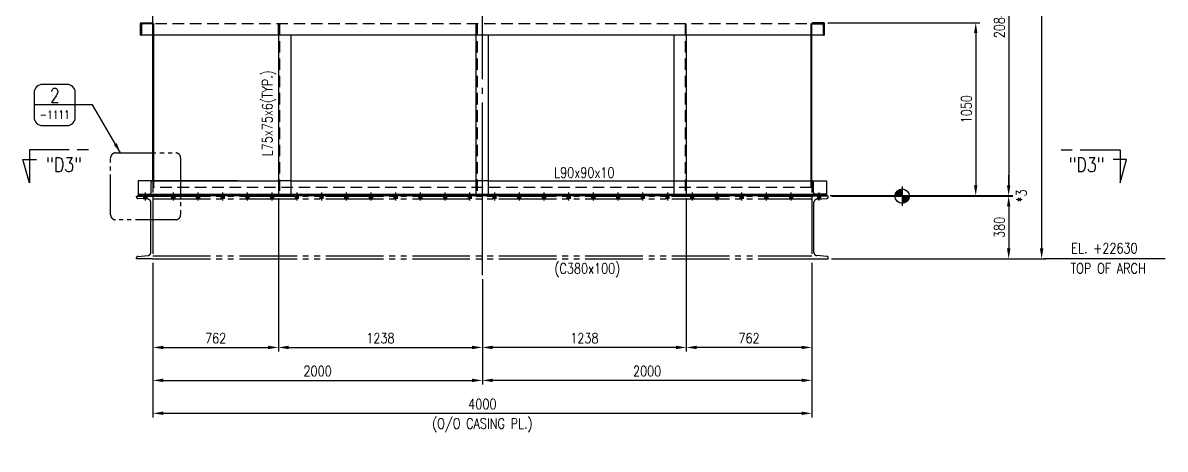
# Model space of a CAD drawing. Header units: millimetres. Extents: x 0 to 134087, y -49114 to 20834.
# Drawn here: x 78237 to 85171, y -41612 to -39022 of the extents above; entities that cross this region are included whole.
import ezdxf
from ezdxf.enums import TextEntityAlignment as Align

# ---------------------------------------------------------------- set-up
doc = ezdxf.new("R2010")
doc.units = ezdxf.units.MM
doc.header["$LTSCALE"] = 35
for name, pattern in [('JNK-CENTER', [34, 30, -1.5, 1, -1.5]), ('JNK-HIDDEN', [3, 2, -1]), ('JNK-PHANTOM', [15, 10, -1, 1, -1, 1, -1]), ('PH2', [15, 10, -1, 1, -1, 1, -1])]:
    doc.linetypes.add(name, pattern=pattern)
for name, color, linetype in [('CEN-R', 1, 'JNK-CENTER'), ('CON-C', 4, 'Continuous'), ('CON-G', 3, 'Continuous'), ('CON-W', 7, 'Continuous'), ('CON-Y', 2, 'Continuous'), ('det', 2, 'PH2'), ('Dim-W', 7, 'Continuous'), ('HID-Y', 2, 'JNK-HIDDEN'), ('PHA-M', 6, 'JNK-PHANTOM'), ('STL-OBJT', 7, 'Continuous'), ('TXTD-Y', 2, 'Continuous'), ('TXTN-G', 3, 'Continuous'), ('TXTT-C', 4, 'Continuous')]:
    doc.layers.add(name, color=color, linetype=linetype)
doc.styles.add('SIMPLEX', font='simplex.shx', dxfattribs={"width": 0.8})
doc.dimstyles.new('DIM25', dxfattribs={"dimscale": 25, "dimtxt": 2.5, "dimasz": 2.5, "dimexe": 1, "dimexo": 1, "dimgap": 1, "dimtad": 1, "dimdec": 1, "dimdsep": 46, "dimtxsty": 'SIMPLEX', "dimcen": 0, "dimclrt": 2, "dimazin": 2, "dimtfac": 1, "dimtdec": 1, "dimtix": 1, "dimtmove": 2, "dimatfit": 0, "dimfxl": 0.18, "dimtolj": 1, "dimtzin": 0, "dimarcsym": 0})

# ---------------------------------------------------------------- blocks, each defined once
blk = doc.blocks.new('*D2831')
at = {"layer": 'DEFPOINTS', "color": 0, "transparency": 16777216}
for p in [(79026, -40455), (83026, -40454.9), (83026, -41394.3)]:
    blk.add_point(p, dxfattribs=at)
at = {"layer": 'Dim-W', "color": 0, "lineweight": -2, "transparency": 16777216}
for p, q in [((79026, -40480), (79026, -41419.3)), ((83026, -40479.9), (83026, -41419.3)), ((79088.5, -41394.3), (82963.5, -41394.3))]:
    blk.add_line(p, q, dxfattribs=at)
at = {"layer": 'Dim-W', "color": 0, "transparency": 16777216}
for points in [[(79088.5, -41383.9), (79088.5, -41404.7), (79026, -41394.3)], [(82963.5, -41383.9), (82963.5, -41404.7), (83026, -41394.3)]]:
    blk.add_solid(points, dxfattribs=at)
at = {"layer": 'Dim-W', "color": 2, "transparency": 16777216, "char_height": 62.5, "attachment_point": 5, "style": 'SIMPLEX'}
for s, insert in [('\\A1;4000', (81026, -41338)), ('\\A1;(O/O CASING PL.)', (81026, -41466.9))]:
    blk.add_mtext(s, dxfattribs=dict(at, insert=insert))
blk = doc.blocks.new('SECMARK2')
at = {"layer": 'TXTT-C'}
blk.add_line((0, 0), (-2.72, 0), dxfattribs=at)
blk.add_lwpolyline([(-4.67, 0), (-14.32, 0), (-14.32, 8.05), (-15.93, 2.38), (-12.63, 2.38)], dxfattribs=at)
at = {"layer": 'TXTT-C', "style": 'SIMPLEX', "width": 1.17}
blk.add_attdef('TAG', text='', height=3.5, dxfattribs=at).set_placement((-7.82, 1.36), align=Align.CENTER)
blk = doc.blocks.new('*D2776')
at = {"layer": 'DEFPOINTS', "color": 0, "transparency": 16777216}
for p in [(79788, -40062.2), (79026, -40455.2), (79788, -40994.3)]:
    blk.add_point(p, dxfattribs=at)
at = {"layer": 'Dim-W', "color": 0, "lineweight": -2, "transparency": 16777216}
for p, q in [((79788, -40087.2), (79788, -41019.3)), ((79026, -40480.2), (79026, -41019.3)), ((79088.5, -40994.3), (79725.5, -40994.3))]:
    blk.add_line(p, q, dxfattribs=at)
at = {"layer": 'Dim-W', "color": 0, "transparency": 16777216}
for points in [[(79088.5, -40983.9), (79088.5, -41004.7), (79026, -40994.3)], [(79725.5, -40983.9), (79725.5, -41004.7), (79788, -40994.3)]]:
    blk.add_solid(points, dxfattribs=at)
at = {"layer": 'Dim-W', "color": 2, "transparency": 16777216, "insert": (79407, -40938), "char_height": 62.5, "attachment_point": 5, "style": 'SIMPLEX'}
blk.add_mtext('\\A1;762', dxfattribs=at)
blk = doc.blocks.new('*D2777')
at = {"layer": 'DEFPOINTS', "color": 0, "transparency": 16777216}
for p in [(79788, -40062.2), (81026, -40555.2), (81026, -40994.3)]:
    blk.add_point(p, dxfattribs=at)
at = {"layer": 'Dim-W', "color": 0, "lineweight": -2, "transparency": 16777216}
for p, q in [((79788, -40087.2), (79788, -41019.3)), ((81026, -40580.2), (81026, -41019.3)), ((79850.5, -40994.3), (80963.5, -40994.3))]:
    blk.add_line(p, q, dxfattribs=at)
at = {"layer": 'Dim-W', "color": 0, "transparency": 16777216}
for points in [[(79850.5, -40983.9), (79850.5, -41004.7), (79788, -40994.3)], [(80963.5, -40983.9), (80963.5, -41004.7), (81026, -40994.3)]]:
    blk.add_solid(points, dxfattribs=at)
at = {"layer": 'Dim-W', "color": 2, "transparency": 16777216, "insert": (80407, -40938), "char_height": 62.5, "attachment_point": 5, "style": 'SIMPLEX'}
blk.add_mtext('\\A1;1238', dxfattribs=at)
blk = doc.blocks.new('*D2778')
at = {"layer": 'DEFPOINTS', "color": 0, "transparency": 16777216}
for p in [(82264, -40062.2), (83026, -40455.2), (82264, -40994.3)]:
    blk.add_point(p, dxfattribs=at)
at = {"layer": 'Dim-W', "color": 0, "lineweight": -2, "transparency": 16777216}
for p, q in [((82264, -40087.2), (82264, -41019.3)), ((83026, -40480.2), (83026, -41019.3)), ((82963.5, -40994.3), (82326.5, -40994.3))]:
    blk.add_line(p, q, dxfattribs=at)
at = {"layer": 'Dim-W', "color": 0, "transparency": 16777216}
for points in [[(82326.5, -40983.9), (82326.5, -41004.7), (82264, -40994.3)], [(82963.5, -40983.9), (82963.5, -41004.7), (83026, -40994.3)]]:
    blk.add_solid(points, dxfattribs=at)
at = {"layer": 'Dim-W', "color": 2, "transparency": 16777216, "insert": (82645, -40938), "char_height": 62.5, "attachment_point": 5, "style": 'SIMPLEX'}
blk.add_mtext('\\A1;762', dxfattribs=at)
blk = doc.blocks.new('*D2779')
at = {"layer": 'DEFPOINTS', "color": 0, "transparency": 16777216}
for p in [(82264, -40062.2), (81026, -40555.2), (81026, -40994.3)]:
    blk.add_point(p, dxfattribs=at)
at = {"layer": 'Dim-W', "color": 0, "lineweight": -2, "transparency": 16777216}
for p, q in [((82264, -40087.2), (82264, -41019.3)), ((81026, -40580.2), (81026, -41019.3)), ((82201.5, -40994.3), (81088.5, -40994.3))]:
    blk.add_line(p, q, dxfattribs=at)
at = {"layer": 'Dim-W', "color": 0, "transparency": 16777216}
for points in [[(81088.5, -40983.9), (81088.5, -41004.7), (81026, -40994.3)], [(82201.5, -40983.9), (82201.5, -41004.7), (82264, -40994.3)]]:
    blk.add_solid(points, dxfattribs=at)
at = {"layer": 'Dim-W', "color": 2, "transparency": 16777216, "insert": (81645, -40938), "char_height": 62.5, "attachment_point": 5, "style": 'SIMPLEX'}
blk.add_mtext('\\A1;1238', dxfattribs=at)
blk = doc.blocks.new('*D2780')
at = {"layer": 'DEFPOINTS', "color": 0, "transparency": 16777216}
for p in [(79026, -40455.2), (81026, -40555.2), (81026, -41194.3)]:
    blk.add_point(p, dxfattribs=at)
at = {"layer": 'Dim-W', "color": 0, "lineweight": -2, "transparency": 16777216}
for p, q in [((79026, -40480.2), (79026, -41219.3)), ((81026, -40580.2), (81026, -41219.3)), ((79088.5, -41194.3), (80963.5, -41194.3))]:
    blk.add_line(p, q, dxfattribs=at)
at = {"layer": 'Dim-W', "color": 0, "transparency": 16777216}
for points in [[(79088.5, -41183.9), (79088.5, -41204.7), (79026, -41194.3)], [(80963.5, -41183.9), (80963.5, -41204.7), (81026, -41194.3)]]:
    blk.add_solid(points, dxfattribs=at)
at = {"layer": 'Dim-W', "color": 2, "transparency": 16777216, "insert": (80026, -41138), "char_height": 62.5, "attachment_point": 5, "style": 'SIMPLEX'}
blk.add_mtext('\\A1;2000', dxfattribs=at)
blk = doc.blocks.new('*D2781')
at = {"layer": 'DEFPOINTS', "color": 0, "transparency": 16777216}
for p in [(83026, -40455.2), (81026, -40555.2), (81026, -41194.3)]:
    blk.add_point(p, dxfattribs=at)
at = {"layer": 'Dim-W', "color": 0, "lineweight": -2, "transparency": 16777216}
for p, q in [((83026, -40480.2), (83026, -41219.3)), ((81026, -40580.2), (81026, -41219.3)), ((82963.5, -41194.3), (81088.5, -41194.3))]:
    blk.add_line(p, q, dxfattribs=at)
at = {"layer": 'Dim-W', "color": 0, "transparency": 16777216}
for points in [[(81088.5, -41183.9), (81088.5, -41204.7), (81026, -41194.3)], [(82963.5, -41183.9), (82963.5, -41204.7), (83026, -41194.3)]]:
    blk.add_solid(points, dxfattribs=at)
at = {"layer": 'Dim-W', "color": 2, "transparency": 16777216, "insert": (82026, -41138), "char_height": 62.5, "attachment_point": 5, "style": 'SIMPLEX'}
blk.add_mtext('\\A1;2000', dxfattribs=at)
blk = doc.blocks.new('det-tag')
at = {"layer": 'CON-Y'}
blk.add_line((5, 0), (-5, 0), dxfattribs=at)
blk.add_lwpolyline([(-3, -5), (3, -5, 0.414214), (5, -3), (5, 3, 0.414214), (3, 5), (-3, 5, 0.414214), (-5, 3), (-5, -3, 0.414214)], format="xyb", close=True, dxfattribs=at)
at = {"layer": 'CON-G', "style": 'SIMPLEX', "width": 0.8}
blk.add_attdef('TAG', text='', height=3.5, dxfattribs=at).set_placement((0.02, 0.58), align=Align.CENTER)
at = {"layer": 'CON-Y', "style": 'SIMPLEX', "width": 0.8}
blk.add_attdef('-8888', text='', height=2, dxfattribs=at).set_placement((0, -3.34), align=Align.CENTER)
blk = doc.blocks.new('*D2790')
at = {"layer": 'DEFPOINTS', "color": 0, "transparency": 16777216}
for p in [(83098.8, -37988.2), (83112.6, -40072.2), (84220.9, -40072.2)]:
    blk.add_point(p, dxfattribs=at)
at = {"layer": 'Dim-W', "color": 0, "lineweight": -2, "transparency": 16777216}
for p, q in [((83123.8, -37988.2), (84245.9, -37988.2)), ((84220.9, -38050.7), (84220.9, -40009.7)), ((83137.6, -40072.2), (84245.9, -40072.2))]:
    blk.add_line(p, q, dxfattribs=at)
at = {"layer": 'Dim-W', "color": 0, "transparency": 16777216}
for points in [[(84210.4, -38050.7), (84231.3, -38050.7), (84220.9, -37988.2)], [(84210.4, -40009.7), (84231.3, -40009.7), (84220.9, -40072.2)]]:
    blk.add_solid(points, dxfattribs=at)
at = {"layer": 'Dim-W', "color": 2, "transparency": 16777216, "insert": (84164.6, -39030.2), "char_height": 62.5, "attachment_point": 5, "rotation": 90, "style": 'SIMPLEX', "bg_fill": 3, "box_fill_scale": 1.1, "bg_fill_color": 256, "bg_fill_true_color": 13158600, "bg_fill_transparency": 0}
blk.add_mtext('\\A1;2084', dxfattribs=at)
blk = doc.blocks.new('*D2791')
at = {"layer": 'DEFPOINTS', "color": 0, "transparency": 16777216}
for p in [(83122.6, -40075.2), (83121.3, -40455.2), (84220.9, -40455.2)]:
    blk.add_point(p, dxfattribs=at)
at = {"layer": 'Dim-W', "color": 0, "lineweight": -2, "transparency": 16777216}
for p, q in [((83147.6, -40075.2), (84245.9, -40075.2)), ((84220.9, -40137.7), (84220.9, -40392.7)), ((83146.3, -40455.2), (84245.9, -40455.2))]:
    blk.add_line(p, q, dxfattribs=at)
at = {"layer": 'Dim-W', "color": 0, "transparency": 16777216}
for points in [[(84210.4, -40137.7), (84231.3, -40137.7), (84220.9, -40075.2)], [(84210.4, -40392.7), (84231.3, -40392.7), (84220.9, -40455.2)]]:
    blk.add_solid(points, dxfattribs=at)
at = {"layer": 'Dim-W', "color": 2, "transparency": 16777216, "insert": (84164.6, -40265.2), "char_height": 62.5, "attachment_point": 5, "rotation": 90, "style": 'SIMPLEX', "bg_fill": 3, "box_fill_scale": 1.1, "bg_fill_color": 256, "bg_fill_true_color": 13158600, "bg_fill_transparency": 0}
blk.add_mtext('\\A1;380', dxfattribs=at)
blk = doc.blocks.new('*D2793')
at = {"layer": 'DEFPOINTS', "color": 0, "transparency": 16777216}
for p in [(81751.3, -36155.2), (83121.3, -40455.2), (84420.9, -40455.2)]:
    blk.add_point(p, dxfattribs=at)
at = {"layer": 'Dim-W', "color": 0, "lineweight": -2, "transparency": 16777216}
for p, q in [((81776.3, -36155.2), (84445.9, -36155.2)), ((84420.9, -36217.7), (84420.9, -40392.7)), ((83146.3, -40455.2), (84445.9, -40455.2))]:
    blk.add_line(p, q, dxfattribs=at)
at = {"layer": 'Dim-W', "color": 0, "transparency": 16777216}
for points in [[(84410.4, -36217.7), (84431.3, -36217.7), (84420.9, -36155.2)], [(84410.4, -40392.7), (84431.3, -40392.7), (84420.9, -40455.2)]]:
    blk.add_solid(points, dxfattribs=at)
at = {"layer": 'Dim-W', "color": 2, "transparency": 16777216, "insert": (84364.6, -38305.2), "char_height": 62.5, "attachment_point": 5, "rotation": 90, "style": 'SIMPLEX', "bg_fill": 3, "box_fill_scale": 1.1, "bg_fill_color": 256, "bg_fill_true_color": 13158600, "bg_fill_transparency": 0}
blk.add_mtext('\\A1;4300', dxfattribs=at)
blk = doc.blocks.new('FS-MARK')
h = blk.add_hatch(color=256)
edge = h.paths.add_edge_path()
edge.add_arc((0, 0), 1.75, 90, 180)
edge.add_line((-1.75, 0), (0, 0))
edge.add_line((0, 0), (0, 1.75))
h = blk.add_hatch(color=256)
edge = h.paths.add_edge_path()
edge.add_line((0, 0), (0, -1.75))
edge.add_arc((0, 0), 1.75, 270, 360)
edge.add_line((1.75, 0), (0, 0))
for p, q in [((2.33, 0), (-2.33, 0)), ((0, 2.33), (0, -2.33))]:
    blk.add_line(p, q)
blk.add_circle((0, 0), 1.75)
at = {"layer": 'CON-Y', "style": 'SIMPLEX', "width": 0.8}
blk.add_attdef('F.S.', (3.19, 1), '', height=2.5, dxfattribs=at)
blk = doc.blocks.new('*D2796')
at = {"layer": 'DEFPOINTS', "color": 0, "transparency": 16777216}
for p in [(84220.9, -40072.2), (84220.9, -40075.2), (84220.9, -40075.2)]:
    blk.add_point(p, dxfattribs=at)
at = {"layer": 'Dim-W', "color": 0, "lineweight": -2, "transparency": 16777216}
for p, q in [((84220.9, -40009.7), (84220.9, -39947.2)), ((84220.9, -40072.2), (84220.9, -40075.2)), ((84220.9, -40137.7), (84220.9, -40200.2))]:
    blk.add_line(p, q, dxfattribs=at)
at = {"layer": 'Dim-W', "color": 2, "transparency": 16777216, "insert": (84298.1, -40073.7), "char_height": 62.5, "attachment_point": 5, "rotation": 90, "style": 'SIMPLEX', "bg_fill": 3, "box_fill_scale": 1.1, "bg_fill_color": 256, "bg_fill_true_color": 13158600, "bg_fill_transparency": 0}
blk.add_mtext('\\A1;*3', dxfattribs=at)
at = {"layer": 'Dim-W', "color": 0, "transparency": 16777216}
for points in [[(84210.4, -40009.7), (84231.3, -40009.7), (84220.9, -40072.2)], [(84210.4, -40137.7), (84231.3, -40137.7), (84220.9, -40075.2)]]:
    blk.add_solid(points, dxfattribs=at)
blk = doc.blocks.new('*D2799')
at = {"layer": 'DEFPOINTS', "color": 0, "transparency": 16777216}
for p in [(83098.3, -39022.2), (83112.6, -40072.2), (84020.9, -40072.2)]:
    blk.add_point(p, dxfattribs=at)
at = {"layer": 'Dim-W', "color": 0, "lineweight": -2, "transparency": 16777216}
for p, q in [((83123.3, -39022.2), (84045.9, -39022.2)), ((84020.9, -39084.7), (84020.9, -40009.7)), ((83137.6, -40072.2), (84045.9, -40072.2))]:
    blk.add_line(p, q, dxfattribs=at)
at = {"layer": 'Dim-W', "color": 0, "transparency": 16777216}
for points in [[(84010.4, -39084.7), (84031.3, -39084.7), (84020.9, -39022.2)], [(84010.4, -40009.7), (84031.3, -40009.7), (84020.9, -40072.2)]]:
    blk.add_solid(points, dxfattribs=at)
at = {"layer": 'Dim-W', "color": 2, "transparency": 16777216, "insert": (83964.6, -39547.2), "char_height": 62.5, "attachment_point": 5, "rotation": 90, "style": 'SIMPLEX', "bg_fill": 3, "box_fill_scale": 1.1, "bg_fill_color": 256, "bg_fill_true_color": 13158600, "bg_fill_transparency": 0}
blk.add_mtext('\\A1;1050', dxfattribs=at)

msp = doc.modelspace()

# ---------------------------------------------------------------- hatches: boundary and pattern name
at = {"layer": 'Dim-W'}
h = msp.add_hatch(color=256, dxfattribs=at)
h.paths.add_polyline_path([(78980.9553, -40062.2481), (78971.4553, -40062.2481), (78971.4553, -40072.2481), (78980.9553, -40072.2481)])
h.paths.add_polyline_path([(78990.4553, -40062.2481), (78980.9553, -40062.2481), (78980.9553, -40072.2481), (78990.4553, -40072.2481)])
h.paths.add_polyline_path([(78980.9553, -40075.2481), (78971.4553, -40075.2481), (78971.4553, -40091.9231), (78980.9553, -40092.7542)])
h.paths.add_polyline_path([(78990.4553, -40075.2481), (78980.9553, -40075.2481), (78980.9553, -40092.7542), (78990.4553, -40093.5854)])
h = msp.add_hatch(color=256, dxfattribs=at)
h.paths.add_polyline_path([(79150.9553, -40062.2481), (79141.4553, -40062.2481), (79141.4553, -40072.2481), (79150.9553, -40072.2481)])
h.paths.add_polyline_path([(79160.4553, -40062.2481), (79150.9553, -40062.2481), (79150.9553, -40072.2481), (79160.4553, -40072.2481)])
h.paths.add_polyline_path([(79150.9553, -40075.2481), (79141.4553, -40075.2481), (79141.4553, -40091.7481), (79150.9553, -40091.7481)])
h.paths.add_polyline_path([(79160.4553, -40075.2481), (79150.9553, -40075.2481), (79150.9553, -40091.7481), (79160.4553, -40091.7481)])
h = msp.add_hatch(color=256, dxfattribs=at)
h.paths.add_polyline_path([(79300.9553, -40062.2481), (79291.4553, -40062.2481), (79291.4553, -40072.2481), (79300.9553, -40072.2481)])
h.paths.add_polyline_path([(79310.4553, -40062.2481), (79300.9553, -40062.2481), (79300.9553, -40072.2481), (79310.4553, -40072.2481)])
h.paths.add_polyline_path([(79300.9553, -40075.2481), (79291.4553, -40075.2481), (79291.4553, -40091.7481), (79300.9553, -40091.7481)])
h.paths.add_polyline_path([(79310.4553, -40075.2481), (79300.9553, -40075.2481), (79300.9553, -40091.7481), (79310.4553, -40091.7481)])
h = msp.add_hatch(color=256, dxfattribs=at)
h.paths.add_polyline_path([(79450.9553, -40062.2481), (79441.4553, -40062.2481), (79441.4553, -40072.2481), (79450.9553, -40072.2481)])
h.paths.add_polyline_path([(79460.4553, -40062.2481), (79450.9553, -40062.2481), (79450.9553, -40072.2481), (79460.4553, -40072.2481)])
h.paths.add_polyline_path([(79450.9553, -40075.2481), (79441.4553, -40075.2481), (79441.4553, -40091.7481), (79450.9553, -40091.7481)])
h.paths.add_polyline_path([(79460.4553, -40075.2481), (79450.9553, -40075.2481), (79450.9553, -40091.7481), (79460.4553, -40091.7481)])
h = msp.add_hatch(color=256, dxfattribs=at)
h.paths.add_polyline_path([(79600.9553, -40062.2481), (79591.4553, -40062.2481), (79591.4553, -40072.2481), (79600.9553, -40072.2481)])
h.paths.add_polyline_path([(79610.4553, -40062.2481), (79600.9553, -40062.2481), (79600.9553, -40072.2481), (79610.4553, -40072.2481)])
h.paths.add_polyline_path([(79600.9553, -40075.2481), (79591.4553, -40075.2481), (79591.4553, -40091.7481), (79600.9553, -40091.7481)])
h.paths.add_polyline_path([(79610.4553, -40075.2481), (79600.9553, -40075.2481), (79600.9553, -40091.7481), (79610.4553, -40091.7481)])
h = msp.add_hatch(color=256, dxfattribs=at)
h.paths.add_polyline_path([(79750.9553, -40062.2481), (79741.4553, -40062.2481), (79741.4553, -40072.2481), (79750.9553, -40072.2481)])
h.paths.add_polyline_path([(79760.4553, -40062.2481), (79750.9553, -40062.2481), (79750.9553, -40072.2481), (79760.4553, -40072.2481)])
h.paths.add_polyline_path([(79750.9553, -40075.2481), (79741.4553, -40075.2481), (79741.4553, -40091.7481), (79750.9553, -40091.7481)])
h.paths.add_polyline_path([(79760.4553, -40075.2481), (79750.9553, -40075.2481), (79750.9553, -40091.7481), (79760.4553, -40091.7481)])
h = msp.add_hatch(color=256, dxfattribs=at)
h.paths.add_polyline_path([(79900.9553, -40062.2481), (79891.4553, -40062.2481), (79891.4553, -40072.2481), (79900.9553, -40072.2481)])
h.paths.add_polyline_path([(79910.4553, -40062.2481), (79900.9553, -40062.2481), (79900.9553, -40072.2481), (79910.4553, -40072.2481)])
h.paths.add_polyline_path([(79900.9553, -40075.2481), (79891.4553, -40075.2481), (79891.4553, -40091.7481), (79900.9553, -40091.7481)])
h.paths.add_polyline_path([(79910.4553, -40075.2481), (79900.9553, -40075.2481), (79900.9553, -40091.7481), (79910.4553, -40091.7481)])
h = msp.add_hatch(color=256, dxfattribs=at)
h.paths.add_polyline_path([(80050.9553, -40062.2481), (80041.4553, -40062.2481), (80041.4553, -40072.2481), (80050.9553, -40072.2481)])
h.paths.add_polyline_path([(80060.4553, -40062.2481), (80050.9553, -40062.2481), (80050.9553, -40072.2481), (80060.4553, -40072.2481)])
h.paths.add_polyline_path([(80050.9553, -40075.2481), (80041.4553, -40075.2481), (80041.4553, -40091.7481), (80050.9553, -40091.7481)])
h.paths.add_polyline_path([(80060.4553, -40075.2481), (80050.9553, -40075.2481), (80050.9553, -40091.7481), (80060.4553, -40091.7481)])
h = msp.add_hatch(color=256, dxfattribs=at)
h.paths.add_polyline_path([(80200.9553, -40062.2481), (80191.4553, -40062.2481), (80191.4553, -40072.2481), (80200.9553, -40072.2481)])
h.paths.add_polyline_path([(80210.4553, -40062.2481), (80200.9553, -40062.2481), (80200.9553, -40072.2481), (80210.4553, -40072.2481)])
h.paths.add_polyline_path([(80200.9553, -40075.2481), (80191.4553, -40075.2481), (80191.4553, -40091.7481), (80200.9553, -40091.7481)])
h.paths.add_polyline_path([(80210.4553, -40075.2481), (80200.9553, -40075.2481), (80200.9553, -40091.7481), (80210.4553, -40091.7481)])
h = msp.add_hatch(color=256, dxfattribs=at)
h.paths.add_polyline_path([(80350.9553, -40062.2481), (80341.4553, -40062.2481), (80341.4553, -40072.2481), (80350.9553, -40072.2481)])
h.paths.add_polyline_path([(80360.4553, -40062.2481), (80350.9553, -40062.2481), (80350.9553, -40072.2481), (80360.4553, -40072.2481)])
h.paths.add_polyline_path([(80350.9553, -40075.2481), (80341.4553, -40075.2481), (80341.4553, -40091.7481), (80350.9553, -40091.7481)])
h.paths.add_polyline_path([(80360.4553, -40075.2481), (80350.9553, -40075.2481), (80350.9553, -40091.7481), (80360.4553, -40091.7481)])
h = msp.add_hatch(color=256, dxfattribs=at)
h.paths.add_polyline_path([(80500.9553, -40062.2481), (80491.4553, -40062.2481), (80491.4553, -40072.2481), (80500.9553, -40072.2481)])
h.paths.add_polyline_path([(80510.4553, -40062.2481), (80500.9553, -40062.2481), (80500.9553, -40072.2481), (80510.4553, -40072.2481)])
h.paths.add_polyline_path([(80500.9553, -40075.2481), (80491.4553, -40075.2481), (80491.4553, -40091.7481), (80500.9553, -40091.7481)])
h.paths.add_polyline_path([(80510.4553, -40075.2481), (80500.9553, -40075.2481), (80500.9553, -40091.7481), (80510.4553, -40091.7481)])
h = msp.add_hatch(color=256, dxfattribs=at)
h.paths.add_polyline_path([(80650.9553, -40062.2481), (80641.4553, -40062.2481), (80641.4553, -40072.2481), (80650.9553, -40072.2481)])
h.paths.add_polyline_path([(80660.4553, -40062.2481), (80650.9553, -40062.2481), (80650.9553, -40072.2481), (80660.4553, -40072.2481)])
h.paths.add_polyline_path([(80650.9553, -40075.2481), (80641.4553, -40075.2481), (80641.4553, -40091.7481), (80650.9553, -40091.7481)])
h.paths.add_polyline_path([(80660.4553, -40075.2481), (80650.9553, -40075.2481), (80650.9553, -40091.7481), (80660.4553, -40091.7481)])
h = msp.add_hatch(color=256, dxfattribs=at)
h.paths.add_polyline_path([(80800.9553, -40062.2481), (80791.4553, -40062.2481), (80791.4553, -40072.2481), (80800.9553, -40072.2481)])
h.paths.add_polyline_path([(80810.4553, -40062.2481), (80800.9553, -40062.2481), (80800.9553, -40072.2481), (80810.4553, -40072.2481)])
h.paths.add_polyline_path([(80800.9553, -40075.2481), (80791.4553, -40075.2481), (80791.4553, -40091.7481), (80800.9553, -40091.7481)])
h.paths.add_polyline_path([(80810.4553, -40075.2481), (80800.9553, -40075.2481), (80800.9553, -40091.7481), (80810.4553, -40091.7481)])
h = msp.add_hatch(color=256, dxfattribs=at)
h.paths.add_polyline_path([(80950.9553, -40062.2481), (80941.4553, -40062.2481), (80941.4553, -40072.2481), (80950.9553, -40072.2481)])
h.paths.add_polyline_path([(80960.4553, -40062.2481), (80950.9553, -40062.2481), (80950.9553, -40072.2481), (80960.4553, -40072.2481)])
h.paths.add_polyline_path([(80950.9553, -40075.2481), (80941.4553, -40075.2481), (80941.4553, -40091.7481), (80950.9553, -40091.7481)])
h.paths.add_polyline_path([(80960.4553, -40075.2481), (80950.9553, -40075.2481), (80950.9553, -40091.7481), (80960.4553, -40091.7481)])
h = msp.add_hatch(color=256, dxfattribs=at)
h.paths.add_polyline_path([(81100.9553, -40062.2481), (81110.4553, -40062.2481), (81110.4553, -40072.2481), (81100.9553, -40072.2481)])
h.paths.add_polyline_path([(81091.4553, -40062.2481), (81100.9553, -40062.2481), (81100.9553, -40072.2481), (81091.4553, -40072.2481)])
h.paths.add_polyline_path([(81100.9553, -40075.2481), (81110.4553, -40075.2481), (81110.4553, -40091.7481), (81100.9553, -40091.7481)])
h.paths.add_polyline_path([(81091.4553, -40075.2481), (81100.9553, -40075.2481), (81100.9553, -40091.7481), (81091.4553, -40091.7481)])
h = msp.add_hatch(color=256, dxfattribs=at)
h.paths.add_polyline_path([(81250.9553, -40062.2481), (81260.4553, -40062.2481), (81260.4553, -40072.2481), (81250.9553, -40072.2481)])
h.paths.add_polyline_path([(81241.4553, -40062.2481), (81250.9553, -40062.2481), (81250.9553, -40072.2481), (81241.4553, -40072.2481)])
h.paths.add_polyline_path([(81250.9553, -40075.2481), (81260.4553, -40075.2481), (81260.4553, -40091.7481), (81250.9553, -40091.7481)])
h.paths.add_polyline_path([(81241.4553, -40075.2481), (81250.9553, -40075.2481), (81250.9553, -40091.7481), (81241.4553, -40091.7481)])
h = msp.add_hatch(color=256, dxfattribs=at)
h.paths.add_polyline_path([(81400.9553, -40062.2481), (81410.4553, -40062.2481), (81410.4553, -40072.2481), (81400.9553, -40072.2481)])
h.paths.add_polyline_path([(81391.4553, -40062.2481), (81400.9553, -40062.2481), (81400.9553, -40072.2481), (81391.4553, -40072.2481)])
h.paths.add_polyline_path([(81400.9553, -40075.2481), (81410.4553, -40075.2481), (81410.4553, -40091.7481), (81400.9553, -40091.7481)])
h.paths.add_polyline_path([(81391.4553, -40075.2481), (81400.9553, -40075.2481), (81400.9553, -40091.7481), (81391.4553, -40091.7481)])
h = msp.add_hatch(color=256, dxfattribs=at)
h.paths.add_polyline_path([(81550.9553, -40062.2481), (81560.4553, -40062.2481), (81560.4553, -40072.2481), (81550.9553, -40072.2481)])
h.paths.add_polyline_path([(81541.4553, -40062.2481), (81550.9553, -40062.2481), (81550.9553, -40072.2481), (81541.4553, -40072.2481)])
h.paths.add_polyline_path([(81550.9553, -40075.2481), (81560.4553, -40075.2481), (81560.4553, -40091.7481), (81550.9553, -40091.7481)])
h.paths.add_polyline_path([(81541.4553, -40075.2481), (81550.9553, -40075.2481), (81550.9553, -40091.7481), (81541.4553, -40091.7481)])
h = msp.add_hatch(color=256, dxfattribs=at)
h.paths.add_polyline_path([(81700.9553, -40062.2481), (81710.4553, -40062.2481), (81710.4553, -40072.2481), (81700.9553, -40072.2481)])
h.paths.add_polyline_path([(81691.4553, -40062.2481), (81700.9553, -40062.2481), (81700.9553, -40072.2481), (81691.4553, -40072.2481)])
h.paths.add_polyline_path([(81700.9553, -40075.2481), (81710.4553, -40075.2481), (81710.4553, -40091.7481), (81700.9553, -40091.7481)])
h.paths.add_polyline_path([(81691.4553, -40075.2481), (81700.9553, -40075.2481), (81700.9553, -40091.7481), (81691.4553, -40091.7481)])
h = msp.add_hatch(color=256, dxfattribs=at)
h.paths.add_polyline_path([(81850.9553, -40062.2481), (81860.4553, -40062.2481), (81860.4553, -40072.2481), (81850.9553, -40072.2481)])
h.paths.add_polyline_path([(81841.4553, -40062.2481), (81850.9553, -40062.2481), (81850.9553, -40072.2481), (81841.4553, -40072.2481)])
h.paths.add_polyline_path([(81850.9553, -40075.2481), (81860.4553, -40075.2481), (81860.4553, -40091.7481), (81850.9553, -40091.7481)])
h.paths.add_polyline_path([(81841.4553, -40075.2481), (81850.9553, -40075.2481), (81850.9553, -40091.7481), (81841.4553, -40091.7481)])
h = msp.add_hatch(color=256, dxfattribs=at)
h.paths.add_polyline_path([(82000.9553, -40062.2481), (82010.4553, -40062.2481), (82010.4553, -40072.2481), (82000.9553, -40072.2481)])
h.paths.add_polyline_path([(81991.4553, -40062.2481), (82000.9553, -40062.2481), (82000.9553, -40072.2481), (81991.4553, -40072.2481)])
h.paths.add_polyline_path([(82000.9553, -40075.2481), (82010.4553, -40075.2481), (82010.4553, -40091.7481), (82000.9553, -40091.7481)])
h.paths.add_polyline_path([(81991.4553, -40075.2481), (82000.9553, -40075.2481), (82000.9553, -40091.7481), (81991.4553, -40091.7481)])
h = msp.add_hatch(color=256, dxfattribs=at)
h.paths.add_polyline_path([(82150.9553, -40062.2481), (82160.4553, -40062.2481), (82160.4553, -40072.2481), (82150.9553, -40072.2481)])
h.paths.add_polyline_path([(82141.4553, -40062.2481), (82150.9553, -40062.2481), (82150.9553, -40072.2481), (82141.4553, -40072.2481)])
h.paths.add_polyline_path([(82150.9553, -40075.2481), (82160.4553, -40075.2481), (82160.4553, -40091.7481), (82150.9553, -40091.7481)])
h.paths.add_polyline_path([(82141.4553, -40075.2481), (82150.9553, -40075.2481), (82150.9553, -40091.7481), (82141.4553, -40091.7481)])
h = msp.add_hatch(color=256, dxfattribs=at)
h.paths.add_polyline_path([(82300.9553, -40062.2481), (82310.4553, -40062.2481), (82310.4553, -40072.2481), (82300.9553, -40072.2481)])
h.paths.add_polyline_path([(82291.4553, -40062.2481), (82300.9553, -40062.2481), (82300.9553, -40072.2481), (82291.4553, -40072.2481)])
h.paths.add_polyline_path([(82300.9553, -40075.2481), (82310.4553, -40075.2481), (82310.4553, -40091.7481), (82300.9553, -40091.7481)])
h.paths.add_polyline_path([(82291.4553, -40075.2481), (82300.9553, -40075.2481), (82300.9553, -40091.7481), (82291.4553, -40091.7481)])
h = msp.add_hatch(color=256, dxfattribs=at)
h.paths.add_polyline_path([(82450.9553, -40062.2481), (82460.4553, -40062.2481), (82460.4553, -40072.2481), (82450.9553, -40072.2481)])
h.paths.add_polyline_path([(82441.4553, -40062.2481), (82450.9553, -40062.2481), (82450.9553, -40072.2481), (82441.4553, -40072.2481)])
h.paths.add_polyline_path([(82450.9553, -40075.2481), (82460.4553, -40075.2481), (82460.4553, -40091.7481), (82450.9553, -40091.7481)])
h.paths.add_polyline_path([(82441.4553, -40075.2481), (82450.9553, -40075.2481), (82450.9553, -40091.7481), (82441.4553, -40091.7481)])
h = msp.add_hatch(color=256, dxfattribs=at)
h.paths.add_polyline_path([(82600.9553, -40062.2481), (82610.4553, -40062.2481), (82610.4553, -40072.2481), (82600.9553, -40072.2481)])
h.paths.add_polyline_path([(82591.4553, -40062.2481), (82600.9553, -40062.2481), (82600.9553, -40072.2481), (82591.4553, -40072.2481)])
h.paths.add_polyline_path([(82600.9553, -40075.2481), (82610.4553, -40075.2481), (82610.4553, -40091.7481), (82600.9553, -40091.7481)])
h.paths.add_polyline_path([(82591.4553, -40075.2481), (82600.9553, -40075.2481), (82600.9553, -40091.7481), (82591.4553, -40091.7481)])
h = msp.add_hatch(color=256, dxfattribs=at)
h.paths.add_polyline_path([(82750.9553, -40062.2481), (82760.4553, -40062.2481), (82760.4553, -40072.2481), (82750.9553, -40072.2481)])
h.paths.add_polyline_path([(82741.4553, -40062.2481), (82750.9553, -40062.2481), (82750.9553, -40072.2481), (82741.4553, -40072.2481)])
h.paths.add_polyline_path([(82750.9553, -40075.2481), (82760.4553, -40075.2481), (82760.4553, -40091.7481), (82750.9553, -40091.7481)])
h.paths.add_polyline_path([(82741.4553, -40075.2481), (82750.9553, -40075.2481), (82750.9553, -40091.7481), (82741.4553, -40091.7481)])
h = msp.add_hatch(color=256, dxfattribs=at)
h.paths.add_polyline_path([(82900.9553, -40062.2481), (82910.4553, -40062.2481), (82910.4553, -40072.2481), (82900.9553, -40072.2481)])
h.paths.add_polyline_path([(82891.4553, -40062.2481), (82900.9553, -40062.2481), (82900.9553, -40072.2481), (82891.4553, -40072.2481)])
h.paths.add_polyline_path([(82900.9553, -40075.2481), (82910.4553, -40075.2481), (82910.4553, -40091.7481), (82900.9553, -40091.7481)])
h.paths.add_polyline_path([(82891.4553, -40075.2481), (82900.9553, -40075.2481), (82900.9553, -40091.7481), (82891.4553, -40091.7481)])
h = msp.add_hatch(color=256, dxfattribs=at)
h.paths.add_polyline_path([(83070.9553, -40062.2481), (83080.4553, -40062.2481), (83080.4553, -40072.2481), (83070.9553, -40072.2481)])
h.paths.add_polyline_path([(83061.4553, -40062.2481), (83070.9553, -40062.2481), (83070.9553, -40072.2481), (83061.4553, -40072.2481)])
h.paths.add_polyline_path([(83070.9553, -40075.2481), (83080.4553, -40075.2481), (83080.4553, -40091.9231), (83070.9553, -40092.7542)])
h.paths.add_polyline_path([(83061.4553, -40075.2481), (83070.9553, -40075.2481), (83070.9553, -40092.7542), (83061.4553, -40093.5854)])

# ---------------------------------------------------------------- linework, layer by layer
at = {"layer": 'CEN-R'}
for p, q in [((81025.9553, -40555.2481), (81025.9553, -35676.2174)), ((78980.9553, -40101.2481), (78980.9553, -40053.2481)), ((79150.9553, -40101.7481), (79150.9553, -40053.2481)), ((79300.9553, -40101.7481), (79300.9553, -40053.2481)), ((79450.9553, -40101.7481), (79450.9553, -40053.2481)), ((79600.9553, -40101.7481), (79600.9553, -40053.2481)), ((79750.9553, -40101.7481), (79750.9553, -40053.2481)), ((79900.9553, -40101.7481), (79900.9553, -40053.2481)), ((80050.9553, -40101.7481), (80050.9553, -40053.2481)), ((80200.9553, -40101.7481), (80200.9553, -40053.2481)), ((80350.9553, -40101.7481), (80350.9553, -40053.2481)), ((80500.9553, -40101.7481), (80500.9553, -40053.2481)), ((80650.9553, -40101.7481), (80650.9553, -40053.2481)), ((80800.9553, -40101.7481), (80800.9553, -40053.2481)), ((80950.9553, -40101.7481), (80950.9553, -40053.2481)), ((81100.9553, -40101.7481), (81100.9553, -40053.2481)), ((81250.9553, -40101.7481), (81250.9553, -40053.2481)), ((81400.9553, -40101.7481), (81400.9553, -40053.2481)), ((81550.9553, -40101.7481), (81550.9553, -40053.2481)), ((81700.9553, -40101.7481), (81700.9553, -40053.2481)), ((81850.9553, -40101.7481), (81850.9553, -40053.2481)), ((82000.9553, -40101.7481), (82000.9553, -40053.2481)), ((82150.9553, -40101.7481), (82150.9553, -40053.2481)), ((82300.9553, -40101.7481), (82300.9553, -40053.2481)), ((82450.9553, -40101.7481), (82450.9553, -40053.2481)), ((82600.9553, -40101.7481), (82600.9553, -40053.2481)), ((82750.9553, -40101.7481), (82750.9553, -40053.2481)), ((82900.9553, -40101.7481), (82900.9553, -40053.2481)), ((83070.9553, -40101.2481), (83070.9553, -40053.2481))]:
    msp.add_line(p, q, dxfattribs=at)
at = {"layer": 'CON-G'}
for p, q in [((79025.9553, -39022.2481), (79025.9553, -38023.2481)), ((78950.9553, -39022.2481), (78950.9553, -39097.2481)), ((79025.9553, -39982.2481), (79025.9553, -39097.2481)), ((79030.9553, -39982.2481), (79030.9553, -39097.2481)), ((79787.9553, -39097.2481), (79787.9553, -40062.2481)), ((79862.9553, -39097.2481), (79862.9553, -40062.2481)), ((80987.9553, -40062.2481), (80987.9553, -39097.2481)), ((81062.9553, -40062.2481), (81062.9553, -39097.2481)), ((82188.9553, -39097.2481), (82188.9553, -40062.2481)), ((82263.9553, -39097.2481), (82263.9553, -40062.2481)), ((83020.9553, -39982.2481), (83020.9553, -39097.2481)), ((83025.9553, -39982.2481), (83025.9553, -39097.2481)), ((79537.9553, -39982.2481), (78935.9553, -39982.2481)), ((78935.9553, -39982.2481), (78935.9553, -40072.2481)), ((79025.9553, -39982.2481), (79787.9553, -39982.2481)), ((79862.9553, -39982.2481), (80987.9553, -39982.2481)), ((81062.9553, -39982.2481), (82188.9553, -39982.2481)), ((82263.9553, -39982.2481), (83115.9553, -39982.2481)), ((83115.9553, -39982.2481), (83115.9553, -40072.2481)), ((78935.9553, -40062.2481), (83115.9553, -40062.2481)), ((78935.9553, -40072.2481), (83115.9553, -40072.2481))]:
    msp.add_line(p, q, dxfattribs=at)
at = {"layer": 'det', "ltscale": 0.7}
msp.add_lwpolyline([(78799.5823, -39812.6653), (79164.497, -39812.6653, -0.414213562), (79194.497, -39842.6653), (79194.497, -40188.5995, -0.414213562), (79164.497, -40218.5995), (78799.5823, -40218.5995, -0.414213562), (78769.5823, -40188.5995), (78769.5823, -39842.6653, -0.414213562)], format="xyb", close=True, dxfattribs=at)
at = {"layer": 'HID-Y'}
for p, q in [((79025.9553, -39097.2481), (79025.9553, -39022.2481)), ((79030.9553, -39097.2481), (79030.9553, -39022.2481)), ((79787.9553, -39097.2481), (79787.9553, -39028.2481)), ((79793.9553, -39028.2481), (79793.9553, -40062.2481)), ((80987.9553, -39097.2481), (80987.9553, -39028.2481)), ((80993.9553, -39028.2481), (80993.9553, -40062.2481)), ((82257.9553, -39028.2481), (82257.9553, -40062.2481)), ((79030.9553, -40022.2481), (79030.9553, -39982.2481)), ((79862.9553, -39982.2481), (79787.9553, -39982.2481)), ((81062.9553, -39982.2481), (80987.9553, -39982.2481)), ((82188.9553, -39982.2481), (82263.9553, -39982.2481)), ((83020.9553, -40022.2481), (83020.9553, -39982.2481)), ((78971.4553, -40072.2481), (78971.4553, -40062.2481)), ((78971.4553, -40091.9231), (78971.4553, -40075.2481)), ((78990.4553, -40072.2481), (78990.4553, -40062.2481)), ((78990.4553, -40093.5854), (78990.4553, -40075.2481)), ((83025.9553, -40022.2481), (79025.9553, -40022.2481)), ((79141.4553, -40072.2481), (79141.4553, -40062.2481)), ((79141.4553, -40091.7481), (79141.4553, -40075.2481)), ((79160.4553, -40072.2481), (79160.4553, -40062.2481)), ((79160.4553, -40091.7481), (79160.4553, -40075.2481)), ((79291.4553, -40072.2481), (79291.4553, -40062.2481)), ((79291.4553, -40091.7481), (79291.4553, -40075.2481)), ((79310.4553, -40072.2481), (79310.4553, -40062.2481)), ((79310.4553, -40091.7481), (79310.4553, -40075.2481)), ((79441.4553, -40072.2481), (79441.4553, -40062.2481)), ((79441.4553, -40091.7481), (79441.4553, -40075.2481)), ((79460.4553, -40072.2481), (79460.4553, -40062.2481)), ((79460.4553, -40091.7481), (79460.4553, -40075.2481)), ((79591.4553, -40072.2481), (79591.4553, -40062.2481)), ((79591.4553, -40091.7481), (79591.4553, -40075.2481)), ((79610.4553, -40072.2481), (79610.4553, -40062.2481)), ((79610.4553, -40091.7481), (79610.4553, -40075.2481)), ((79741.4553, -40072.2481), (79741.4553, -40062.2481)), ((79741.4553, -40091.7481), (79741.4553, -40075.2481)), ((79760.4553, -40072.2481), (79760.4553, -40062.2481)), ((79760.4553, -40091.7481), (79760.4553, -40075.2481)), ((79891.4553, -40072.2481), (79891.4553, -40062.2481)), ((79891.4553, -40091.7481), (79891.4553, -40075.2481)), ((79910.4553, -40072.2481), (79910.4553, -40062.2481)), ((79910.4553, -40091.7481), (79910.4553, -40075.2481)), ((80041.4553, -40072.2481), (80041.4553, -40062.2481)), ((80041.4553, -40091.7481), (80041.4553, -40075.2481)), ((80060.4553, -40072.2481), (80060.4553, -40062.2481)), ((80060.4553, -40091.7481), (80060.4553, -40075.2481)), ((80191.4553, -40072.2481), (80191.4553, -40062.2481)), ((80191.4553, -40091.7481), (80191.4553, -40075.2481)), ((80210.4553, -40072.2481), (80210.4553, -40062.2481)), ((80210.4553, -40091.7481), (80210.4553, -40075.2481)), ((80341.4553, -40072.2481), (80341.4553, -40062.2481)), ((80341.4553, -40091.7481), (80341.4553, -40075.2481)), ((80360.4553, -40072.2481), (80360.4553, -40062.2481)), ((80360.4553, -40091.7481), (80360.4553, -40075.2481)), ((80491.4553, -40072.2481), (80491.4553, -40062.2481)), ((80491.4553, -40091.7481), (80491.4553, -40075.2481)), ((80510.4553, -40072.2481), (80510.4553, -40062.2481)), ((80510.4553, -40091.7481), (80510.4553, -40075.2481)), ((80641.4553, -40072.2481), (80641.4553, -40062.2481)), ((80641.4553, -40091.7481), (80641.4553, -40075.2481)), ((80660.4553, -40072.2481), (80660.4553, -40062.2481)), ((80660.4553, -40091.7481), (80660.4553, -40075.2481)), ((80791.4553, -40072.2481), (80791.4553, -40062.2481)), ((80791.4553, -40091.7481), (80791.4553, -40075.2481)), ((80810.4553, -40072.2481), (80810.4553, -40062.2481)), ((80810.4553, -40091.7481), (80810.4553, -40075.2481)), ((80941.4553, -40072.2481), (80941.4553, -40062.2481)), ((80941.4553, -40091.7481), (80941.4553, -40075.2481)), ((80960.4553, -40072.2481), (80960.4553, -40062.2481)), ((80960.4553, -40091.7481), (80960.4553, -40075.2481)), ((81091.4553, -40072.2481), (81091.4553, -40062.2481)), ((81091.4553, -40091.7481), (81091.4553, -40075.2481)), ((81110.4553, -40072.2481), (81110.4553, -40062.2481)), ((81110.4553, -40091.7481), (81110.4553, -40075.2481)), ((81241.4553, -40072.2481), (81241.4553, -40062.2481)), ((81241.4553, -40091.7481), (81241.4553, -40075.2481)), ((81260.4553, -40072.2481), (81260.4553, -40062.2481)), ((81260.4553, -40091.7481), (81260.4553, -40075.2481)), ((81391.4553, -40072.2481), (81391.4553, -40062.2481)), ((81391.4553, -40091.7481), (81391.4553, -40075.2481)), ((81410.4553, -40072.2481), (81410.4553, -40062.2481)), ((81410.4553, -40091.7481), (81410.4553, -40075.2481)), ((81541.4553, -40072.2481), (81541.4553, -40062.2481)), ((81541.4553, -40091.7481), (81541.4553, -40075.2481)), ((81560.4553, -40072.2481), (81560.4553, -40062.2481)), ((81560.4553, -40091.7481), (81560.4553, -40075.2481)), ((81691.4553, -40072.2481), (81691.4553, -40062.2481)), ((81691.4553, -40091.7481), (81691.4553, -40075.2481)), ((81710.4553, -40072.2481), (81710.4553, -40062.2481)), ((81710.4553, -40091.7481), (81710.4553, -40075.2481)), ((81841.4553, -40072.2481), (81841.4553, -40062.2481)), ((81841.4553, -40091.7481), (81841.4553, -40075.2481)), ((81860.4553, -40072.2481), (81860.4553, -40062.2481)), ((81860.4553, -40091.7481), (81860.4553, -40075.2481)), ((81991.4553, -40072.2481), (81991.4553, -40062.2481)), ((81991.4553, -40091.7481), (81991.4553, -40075.2481)), ((82010.4553, -40072.2481), (82010.4553, -40062.2481)), ((82010.4553, -40091.7481), (82010.4553, -40075.2481)), ((82141.4553, -40072.2481), (82141.4553, -40062.2481)), ((82141.4553, -40091.7481), (82141.4553, -40075.2481)), ((82160.4553, -40072.2481), (82160.4553, -40062.2481)), ((82160.4553, -40091.7481), (82160.4553, -40075.2481)), ((82291.4553, -40072.2481), (82291.4553, -40062.2481)), ((82291.4553, -40091.7481), (82291.4553, -40075.2481)), ((82310.4553, -40072.2481), (82310.4553, -40062.2481)), ((82310.4553, -40091.7481), (82310.4553, -40075.2481)), ((82441.4553, -40072.2481), (82441.4553, -40062.2481)), ((82441.4553, -40091.7481), (82441.4553, -40075.2481)), ((82460.4553, -40072.2481), (82460.4553, -40062.2481)), ((82460.4553, -40091.7481), (82460.4553, -40075.2481)), ((82591.4553, -40072.2481), (82591.4553, -40062.2481)), ((82591.4553, -40091.7481), (82591.4553, -40075.2481)), ((82610.4553, -40072.2481), (82610.4553, -40062.2481)), ((82610.4553, -40091.7481), (82610.4553, -40075.2481)), ((82741.4553, -40072.2481), (82741.4553, -40062.2481)), ((82741.4553, -40091.7481), (82741.4553, -40075.2481)), ((82760.4553, -40072.2481), (82760.4553, -40062.2481)), ((82760.4553, -40091.7481), (82760.4553, -40075.2481)), ((82891.4553, -40072.2481), (82891.4553, -40062.2481)), ((82891.4553, -40091.7481), (82891.4553, -40075.2481)), ((82910.4553, -40072.2481), (82910.4553, -40062.2481)), ((82910.4553, -40091.7481), (82910.4553, -40075.2481)), ((83061.4553, -40072.2481), (83061.4553, -40062.2481)), ((83061.4553, -40093.5854), (83061.4553, -40075.2481)), ((83080.4553, -40072.2481), (83080.4553, -40062.2481)), ((83080.4553, -40091.9231), (83080.4553, -40075.2481))]:
    msp.add_line(p, q, dxfattribs=at)
for points in [[(78950.9553, -39022.2481), (79025.9553, -39022.2481), (79025.9553, -39024.2481, -0.414213562), (79021.9553, -39028.2481), (78965.4553, -39028.2481, 0.414213562), (78956.9553, -39036.7481), (78956.9553, -39093.2481, -0.414213562), (78952.9553, -39097.2481), (78950.9553, -39097.2481)], [(79025.9553, -40072.2481), (78935.9553, -40072.2481), (78935.9553, -40069.2481, -0.414213562), (78942.9553, -40062.2481), (79005.9553, -40062.2481, 0.414213562), (79015.9553, -40052.2481), (79015.9553, -39989.2481, -0.414213562), (79022.9553, -39982.2481), (79025.9553, -39982.2481)], [(83025.9553, -40072.2481), (83115.9553, -40072.2481), (83115.9553, -40069.2481, 0.414213562), (83108.9553, -40062.2481), (83045.9553, -40062.2481, -0.414213562), (83035.9553, -40052.2481), (83035.9553, -39989.2481, 0.414213562), (83028.9553, -39982.2481), (83025.9553, -39982.2481)]]:
    msp.add_lwpolyline(points, format="xyb", close=True, dxfattribs=at)
at = {"layer": 'PHA-M'}
for p, q in [((79025.9553, -40075.2481), (83025.9553, -40075.2481)), ((79025.9553, -40091.7481), (83025.9553, -40091.7481)), ((79025.9553, -40438.7481), (83025.9553, -40438.7481)), ((79025.9553, -40455.2481), (83025.9553, -40455.2481))]:
    msp.add_line(p, q, dxfattribs=at)
for points in [[(79025.9553, -40075.2481), (79025.9553, -40455.2481), (78925.9553, -40455.2481), (78925.9553, -40450.8009, -0.388878732), (78934.1709, -40441.8351), (78996.5241, -40436.3799, 0.388878732), (79012.9553, -40418.4484), (79012.9553, -40112.0478, 0.388878732), (78996.5241, -40094.1163), (78934.1709, -40088.6611, -0.388878732), (78925.9553, -40079.6954), (78925.9553, -40075.2481)], [(83025.9553, -40075.2481), (83025.9553, -40455.2481), (83125.9553, -40455.2481), (83125.9553, -40450.8009, 0.388878732), (83117.7397, -40441.8351), (83055.3865, -40436.3799, -0.388878732), (83038.9553, -40418.4484), (83038.9553, -40112.0478, -0.388878732), (83055.3865, -40094.1163), (83117.7397, -40088.6611, 0.388878732), (83125.9553, -40079.6954), (83125.9553, -40075.2481)]]:
    msp.add_lwpolyline(points, format="xyb", close=True, dxfattribs=at)

# ---------------------------------------------------------------- block references
at = {"layer": 'CON-W'}
ref = msp.add_blockref('SECMARK2', (78634.995, -39793.2867), dxfattribs=dict(at, xscale=-25, yscale=25, zscale=25, rotation=180))
ref.add_attrib('TAG', '"D3"', (78376.3934, -39926.9534), dxfattribs={"layer": 'CON-C', "height": 87.5, "style": 'SIMPLEX', "width": 0.8})
ref = msp.add_blockref('SECMARK2', (84538.6031, -39793.2867), dxfattribs=dict(at, xscale=25, yscale=25, zscale=25, rotation=180))
ref.add_attrib('TAG', '"D3"', (84583.8714, -39926.9534), dxfattribs={"layer": 'CON-C', "height": 87.5, "style": 'SIMPLEX', "width": 0.8})
at = {"layer": 'det', "ltscale": 0.7}
ref = msp.add_blockref('det-tag', (78430.1704, -39521.3202), dxfattribs=dict(at, xscale=25, yscale=25, zscale=25))
ref.add_attrib('TAG', '2', dxfattribs={"layer": 'TXTN-G', "height": 87.5, "style": 'SIMPLEX', "width": 0.8}).set_placement((78430.7537, -39506.8202), align=Align.CENTER)
ref.add_attrib('-8888', '-1111', dxfattribs={"layer": 'TXTD-Y', "height": 50, "style": 'SIMPLEX', "width": 0.8}).set_placement((78430.1704, -39604.8202), align=Align.CENTER)

# ---------------------------------------------------------------- texts
at = {"layer": 'CON-Y', "style": 'SIMPLEX', "width": 0.8}
msp.add_text('L75x75x6(TYP.)', height=62.5, rotation=90, dxfattribs=at).set_placement((79752.0099, -39833.4378))
for s, p in [('L90x90x10', (81461.7826, -39962.9416)), ('EL. +22630', (84600.6324, -40422.5964)), ('(C380x100)', (81464.0286, -40545.6211)), ('TOP OF ARCH', (84596.4512, -40544.9193))]:
    msp.add_text(s, height=62.5, dxfattribs=at).set_placement(p)

# ---------------------------------------------------------------- dimensions: what is measured, and where the dimension line sits
at = {"layer": 'Dim-W'}
for base, p1, p2, picture, middle in [((79787.9553, -40994.2964), (79025.9553, -40455.2481), (79787.9553, -40062.2481), '*D2776', (79406.9553, -40938.0464)), ((81025.9553, -40994.2964), (79787.9553, -40062.2481), (81025.9553, -40555.2481), '*D2777', (80406.9553, -40938.0464)), ((81025.9553, -41194.2964), (79025.9553, -40455.2481), (81025.9553, -40555.2481), '*D2780', (80025.9553, -41138.0464))]:
    dim = msp.add_linear_dim(base=base, p1=p1, p2=p2, dimstyle='DIM25', override={"dimtix": 0}, dxfattribs=at)
    dim.commit()
    dim.dimension.update_dxf_attribs({"geometry": picture, "text_midpoint": middle})
for base, p1, p2, picture, middle in [((81025.9553, -40994.2964), (82263.9553, -40062.2481), (81025.9553, -40555.2481), '*D2779', (81644.9553, -40938.0464)), ((82263.9553, -40994.2964), (83025.9553, -40455.2481), (82263.9553, -40062.2481), '*D2778', (82644.9553, -40938.0464)), ((81025.9553, -41194.2964), (83025.9553, -40455.2481), (81025.9553, -40555.2481), '*D2781', (82025.9553, -41138.0464))]:
    dim = msp.add_linear_dim(base=base, p1=p1, p2=p2, angle=180, dimstyle='DIM25', override={"dimtix": 0}, dxfattribs=at)
    dim.commit()
    dim.dimension.update_dxf_attribs({"geometry": picture, "text_midpoint": middle})
dim = msp.add_linear_dim(base=(83025.9553, -41394.2964), p1=(79025.9553, -40454.9924), p2=(83025.9553, -40454.8613), text='<>\\X(O/O CASING PL.)', dimstyle='DIM25', dxfattribs=at)
dim.commit()
dim.dimension.update_dxf_attribs({"geometry": '*D2831', "text_midpoint": (81025.9553, -41394.2964)})

# ---------------------------------------------------------------- leaders
at = {"layer": 'STL-OBJT'}
msp.add_leader([(78829.8766, -39812.6653), (78658.4608, -39521.3202), (78555.1704, -39521.3202)], dimstyle='DIM25', dxfattribs=at)

# ---------------------------------------------------------------- next in the draw order: dimensions: what is measured, and where the dimension line sits
at = {"layer": 'Dim-W'}
dim = msp.add_linear_dim(base=(84220.8633, -40072.2481), p1=(83098.8166, -37988.2481), p2=(83112.6208, -40072.2481), angle=90, dimstyle='DIM25', override={"dimdec": 0, "dimtdec": 0, "dimtix": 0, "dimtmove": 0, "dimatfit": 2, "dimtfill": 1}, dxfattribs=at)
dim.commit()
dim.dimension.update_dxf_attribs({"geometry": '*D2790', "text_midpoint": (84164.6133, -39030.2481)})

# ---------------------------------------------------------------- next in the draw order: dimensions: what is measured, and where the dimension line sits
dim = msp.add_linear_dim(base=(84220.8633, -40455.2481), p1=(83122.6208, -40075.2481), p2=(83121.272, -40455.2481), angle=90, dimstyle='DIM25', override={"dimdec": 0, "dimtdec": 0, "dimtix": 0, "dimatfit": 2, "dimtfill": 1}, dxfattribs=at)
dim.commit()
dim.dimension.update_dxf_attribs({"geometry": '*D2791', "text_midpoint": (84164.6133, -40265.2481)})

# ---------------------------------------------------------------- next in the draw order: dimensions: what is measured, and where the dimension line sits
dim = msp.add_linear_dim(base=(84420.8633, -40455.2481), p1=(81751.3255, -36155.2481), p2=(83121.272, -40455.2481), angle=90, dimstyle='DIM25', override={"dimdec": 0, "dimtdec": 0, "dimtix": 0, "dimtmove": 0, "dimatfit": 2, "dimtfill": 1}, dxfattribs=at)
dim.commit()
dim.dimension.update_dxf_attribs({"geometry": '*D2793', "text_midpoint": (84420.8633, -38305.2481), "dimtype": 160})

# ---------------------------------------------------------------- next in the draw order: linework, layer by layer
at = {"layer": 'HID-Y'}
for p, q in [((82263.9553, -39097.2481), (82263.9553, -39028.2481)), ((83020.9553, -39097.2481), (83020.9553, -39022.2481)), ((83025.9553, -39097.2481), (83025.9553, -39022.2481))]:
    msp.add_line(p, q, dxfattribs=at)
at = {"layer": 'STL-OBJT'}
msp.add_line((85170.659, -40455.2481), (84434.5851, -40455.2481), dxfattribs=at)

# ---------------------------------------------------------------- next in the draw order: block references
at = {"layer": 'STL-OBJT', "xscale": 25, "yscale": 25, "zscale": 25}
msp.add_blockref('FS-MARK', (83574.1686, -40075.2481), dxfattribs=at)

# ---------------------------------------------------------------- next in the draw order: dimensions: what is measured, and where the dimension line sits
at = {"layer": 'Dim-W'}
dim = msp.add_linear_dim(base=(84220.8633, -40075.2481), p1=(84220.8633, -40072.2481), p2=(84220.8633, -40075.2481), angle=90, text='*<>', dimstyle='DIM25', override={"dimdec": 3, "dimtdec": 3, "dimtix": 0, "dimatfit": 2, "dimtfill": 1}, dxfattribs=at)
dim.commit()
dim.dimension.update_dxf_attribs({"geometry": '*D2796', "text_midpoint": (84298.0886, -40073.7481), "dimtype": 160})

# ---------------------------------------------------------------- next in the draw order: dimensions: what is measured, and where the dimension line sits
dim = msp.add_linear_dim(base=(84020.8633, -40072.2481), p1=(83098.2691, -39022.2481), p2=(83112.6208, -40072.2481), angle=90, dimstyle='DIM25', override={"dimdec": 0, "dimtdec": 0, "dimtix": 0, "dimatfit": 2, "dimtfill": 1}, dxfattribs=at)
dim.commit()
dim.dimension.update_dxf_attribs({"geometry": '*D2799', "text_midpoint": (83964.6133, -39547.2481)})

# ---------------------------------------------------------------- next in the draw order: linework, layer by layer
at = {"layer": 'CON-G'}
for p, q in [((83100.9553, -39022.2481), (83100.9553, -39097.2481)), ((83100.9553, -39097.2481), (78950.9553, -39097.2481))]:
    msp.add_line(p, q, dxfattribs=at)
at = {"layer": 'HID-Y'}
msp.add_line((83100.9553, -39028.2481), (78950.9553, -39028.2481), dxfattribs=at)
msp.add_lwpolyline([(83100.9553, -39022.2481), (83025.9553, -39022.2481), (83025.9553, -39024.2481, 0.414213562), (83029.9553, -39028.2481), (83086.4553, -39028.2481, -0.414213562), (83094.9553, -39036.7481), (83094.9553, -39093.2481, 0.414213562), (83098.9553, -39097.2481), (83100.9553, -39097.2481)], format="xyb", close=True, dxfattribs=at)

doc.saveas('drawing.dxf')
